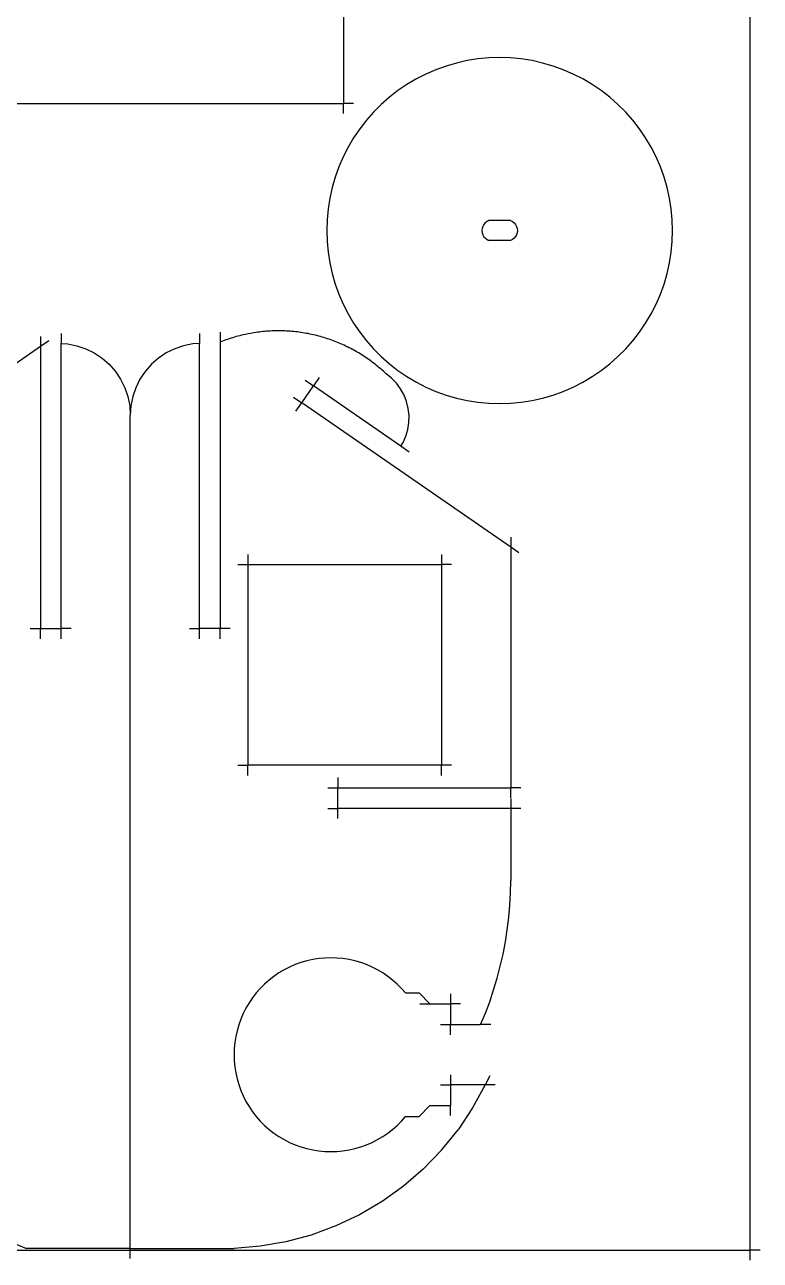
# Model space of a CAD drawing. Extents: x -257 to 31, y -324 to -3.
# Drawn here: x -87.7 to 30.8, y -323.7 to -124.8 of the extents above; entities that cross this region are included whole.
import ezdxf

# ---------------------------------------------------------------- set-up
doc = ezdxf.new("R2010")
doc.units = 0
doc.layers.get('0').update_dxf_attribs({"linetype": 'CONTINUOUS'})

msp = doc.modelspace()

# ---------------------------------------------------------------- linework, layer by layer
for p, q in [((29.14, -322.05), (29.14, -111.17)), ((-36.37, -116.48), (-36.37, -137.42)), ((-18.14, -130.92), (-19.82, -131.41)), ((-16.44, -130.54), (-18.14, -130.92)), ((-14.71, -130.27), (-16.44, -130.54)), ((-12.97, -130.1), (-14.71, -130.27)), ((-11.22, -130.05), (-12.97, -130.1)), ((-9.47, -130.1), (-11.22, -130.05)), ((-7.73, -130.27), (-9.47, -130.1)), ((-6, -130.54), (-7.73, -130.27)), ((-4.3, -130.92), (-6, -130.54)), ((-2.62, -131.41), (-4.3, -130.92)), ((-23.08, -132.7), (-24.63, -133.49)), ((-21.47, -132), (-23.08, -132.7)), ((-19.82, -131.41), (-21.47, -132)), ((-0.97, -132), (-2.62, -131.41)), ((0.64, -132.7), (-0.97, -132)), ((2.19, -133.49), (0.64, -132.7)), ((-26.14, -134.38), (-27.59, -135.36)), ((-24.63, -133.49), (-26.14, -134.38)), ((3.7, -134.38), (2.19, -133.49)), ((5.15, -135.36), (3.7, -134.38)), ((-28.97, -136.44), (-30.28, -137.59)), ((-27.59, -135.36), (-28.97, -136.44)), ((6.53, -136.44), (5.15, -135.36)), ((7.84, -137.59), (6.53, -136.44)), ((-96.09, -137.44), (-36.37, -137.42)), ((-36.37, -139.05), (-36.37, -137.42)), ((-34.74, -137.42), (-36.37, -137.42)), ((-31.52, -138.83), (-32.67, -140.14)), ((-30.28, -137.59), (-31.52, -138.83)), ((9.08, -138.83), (7.84, -137.59)), ((10.24, -140.14), (9.08, -138.83)), ((-32.67, -140.14), (-33.75, -141.52)), ((11.31, -141.52), (10.24, -140.14)), ((-34.73, -142.97), (-35.62, -144.48)), ((-33.75, -141.52), (-34.73, -142.97)), ((12.29, -142.97), (11.31, -141.52)), ((13.18, -144.48), (12.29, -142.97)), ((-35.62, -144.48), (-36.41, -146.03)), ((13.98, -146.03), (13.18, -144.48)), ((-36.41, -146.03), (-37.11, -147.64)), ((14.67, -147.64), (13.98, -146.03)), ((-37.11, -147.64), (-37.7, -149.29)), ((15.26, -149.29), (14.67, -147.64)), ((-38.19, -150.97), (-38.57, -152.67)), ((-37.7, -149.29), (-38.19, -150.97)), ((15.75, -150.97), (15.26, -149.29)), ((16.13, -152.67), (15.75, -150.97)), ((-38.57, -152.67), (-38.85, -154.4)), ((16.41, -154.4), (16.13, -152.67)), ((-38.85, -154.4), (-39.01, -156.14)), ((16.57, -156.14), (16.41, -154.4)), ((-39.01, -156.14), (-39.06, -157.89)), ((-13.75, -156.92), (-13.92, -157.23)), ((-13.53, -156.66), (-13.75, -156.92)), ((-13.25, -156.45), (-13.53, -156.66)), ((-12.94, -156.29), (-13.25, -156.45)), ((-9.47, -156.29), (-12.94, -156.29)), ((-9.47, -156.29), (-9.16, -156.45)), ((-9.16, -156.45), (-8.88, -156.66)), ((-8.88, -156.66), (-8.65, -156.92)), ((-8.65, -156.92), (-8.49, -157.22)), ((16.63, -157.89), (16.57, -156.14)), ((-39.06, -157.89), (-39.01, -159.64)), ((-14.02, -157.56), (-14.06, -157.9)), ((-14.06, -157.9), (-14.02, -158.24)), ((-13.92, -157.23), (-14.02, -157.56)), ((-14.02, -158.24), (-13.92, -158.57)), ((-13.92, -158.57), (-13.75, -158.88)), ((-13.75, -158.88), (-13.52, -159.14)), ((-8.86, -159.14), (-9.14, -159.35)), ((-8.64, -158.87), (-8.86, -159.14)), ((-8.48, -158.57), (-8.64, -158.87)), ((-8.49, -157.22), (-8.38, -157.55)), ((-8.38, -158.24), (-8.48, -158.57)), ((-8.38, -157.55), (-8.34, -157.89)), ((-8.34, -157.89), (-8.38, -158.24)), ((16.57, -159.64), (16.63, -157.89)), ((-39.01, -159.64), (-38.85, -161.38)), ((-13.52, -159.14), (-13.25, -159.35)), ((-13.25, -159.35), (-12.94, -159.51)), ((-9.45, -159.51), (-12.94, -159.51)), ((-9.14, -159.35), (-9.45, -159.51)), ((16.41, -161.38), (16.57, -159.64)), ((-38.85, -161.38), (-38.57, -163.11)), ((-38.57, -163.11), (-38.19, -164.82)), ((15.75, -164.82), (16.13, -163.11)), ((16.13, -163.11), (16.41, -161.38)), ((-38.19, -164.82), (-37.7, -166.5)), ((15.26, -166.5), (15.75, -164.82)), ((-37.7, -166.5), (-37.11, -168.14)), ((14.67, -168.14), (15.26, -166.5)), ((-37.11, -168.14), (-36.41, -169.75)), ((13.98, -169.75), (14.67, -168.14)), ((-36.41, -169.75), (-35.62, -171.31)), ((13.18, -171.31), (13.98, -169.75)), ((-35.62, -171.31), (-34.73, -172.81)), ((-34.73, -172.81), (-33.75, -174.26)), ((11.31, -174.26), (12.29, -172.81)), ((12.29, -172.81), (13.18, -171.31)), ((-85.18, -174.96), (-85.18, -176.58)), ((-81.84, -174.44), (-81.84, -176.07)), ((-59.57, -174.44), (-59.57, -176.07)), ((-56.22, -174.23), (-56.22, -175.86)), ((-53.64, -174.97), (-53.92, -175.06)), ((-53.36, -174.9), (-53.64, -174.97)), ((-53.08, -174.82), (-53.36, -174.9)), ((-52.79, -174.75), (-53.08, -174.82)), ((-52.51, -174.69), (-52.79, -174.75)), ((-52.22, -174.62), (-52.51, -174.69)), ((-51.94, -174.56), (-52.22, -174.62)), ((-51.65, -174.5), (-51.94, -174.56)), ((-51.36, -174.45), (-51.65, -174.5)), ((-51.08, -174.4), (-51.36, -174.45)), ((-50.79, -174.35), (-51.08, -174.4)), ((-50.5, -174.31), (-50.79, -174.35)), ((-50.21, -174.26), (-50.5, -174.31)), ((-49.92, -174.23), (-50.21, -174.26)), ((-49.63, -174.19), (-49.92, -174.23)), ((-49.34, -174.16), (-49.63, -174.19)), ((-49.05, -174.13), (-49.34, -174.16)), ((-48.76, -174.11), (-49.05, -174.13)), ((-48.47, -174.09), (-48.76, -174.11)), ((-48.17, -174.07), (-48.47, -174.09)), ((-47.88, -174.06), (-48.17, -174.07)), ((-47.59, -174.05), (-47.88, -174.06)), ((-47.3, -174.04), (-47.59, -174.05)), ((-47.01, -174.04), (-47.3, -174.04)), ((-46.71, -174.04), (-47.01, -174.04)), ((-46.42, -174.04), (-46.71, -174.04)), ((-46.13, -174.05), (-46.42, -174.04)), ((-45.84, -174.06), (-46.13, -174.05)), ((-45.55, -174.07), (-45.84, -174.06)), ((-45.26, -174.09), (-45.55, -174.07)), ((-44.96, -174.11), (-45.26, -174.09)), ((-44.67, -174.13), (-44.96, -174.11)), ((-44.38, -174.16), (-44.67, -174.13)), ((-44.09, -174.19), (-44.38, -174.16)), ((-43.8, -174.22), (-44.09, -174.19)), ((-43.51, -174.26), (-43.8, -174.22)), ((-43.22, -174.3), (-43.51, -174.26)), ((-42.93, -174.34), (-43.22, -174.3)), ((-42.64, -174.39), (-42.93, -174.34)), ((-42.36, -174.44), (-42.64, -174.39)), ((-42.07, -174.49), (-42.36, -174.44)), ((-41.78, -174.55), (-42.07, -174.49)), ((-41.5, -174.61), (-41.78, -174.55)), ((-41.21, -174.67), (-41.5, -174.61)), ((-40.93, -174.74), (-41.21, -174.67)), ((-40.64, -174.81), (-40.93, -174.74)), ((-40.36, -174.88), (-40.64, -174.81)), ((-40.08, -174.96), (-40.36, -174.88)), ((-39.8, -175.04), (-40.08, -174.96)), ((-39.52, -175.12), (-39.8, -175.04)), ((-33.75, -174.26), (-32.67, -175.64)), ((10.24, -175.64), (11.31, -174.26)), ((-85.18, -176.58), (-131.96, -208.88)), ((-83.85, -175.66), (-85.18, -176.58)), ((-85.18, -176.58), (-85.18, -221.97)), ((-81.84, -176.07), (-81.84, -176.04)), ((-81.84, -221.97), (-81.84, -176.07)), ((-81.84, -176.07), (-80.78, -176.14)), ((-80.78, -176.14), (-79.29, -176.43)), ((-79.29, -176.43), (-77.85, -176.92)), ((-77.85, -176.92), (-76.5, -177.59)), ((-63.55, -176.92), (-64.91, -177.59)), ((-62.12, -176.43), (-63.55, -176.92)), ((-60.63, -176.14), (-62.12, -176.43)), ((-59.57, -176.07), (-60.63, -176.14)), ((-59.57, -221.97), (-59.57, -176.07)), ((-56.13, -175.82), (-56.22, -175.86)), ((-56.22, -175.86), (-56.22, -221.97)), ((-55.86, -175.71), (-56.13, -175.82)), ((-55.58, -175.61), (-55.86, -175.71)), ((-55.31, -175.51), (-55.58, -175.61)), ((-55.03, -175.41), (-55.31, -175.51)), ((-54.76, -175.32), (-55.03, -175.41)), ((-54.48, -175.23), (-54.76, -175.32)), ((-54.2, -175.14), (-54.48, -175.23)), ((-53.92, -175.06), (-54.2, -175.14)), ((-39.24, -175.21), (-39.52, -175.12)), ((-38.96, -175.3), (-39.24, -175.21)), ((-38.69, -175.39), (-38.96, -175.3)), ((-38.41, -175.49), (-38.69, -175.39)), ((-38.13, -175.59), (-38.41, -175.49)), ((-37.86, -175.69), (-38.13, -175.59)), ((-37.59, -175.8), (-37.86, -175.69)), ((-37.32, -175.91), (-37.59, -175.8)), ((-37.05, -176.02), (-37.32, -175.91)), ((-36.78, -176.13), (-37.05, -176.02)), ((-36.51, -176.25), (-36.78, -176.13)), ((-36.25, -176.37), (-36.51, -176.25)), ((-35.98, -176.5), (-36.25, -176.37)), ((-35.98, -176.5), (-35.72, -176.62)), ((-35.46, -176.76), (-35.72, -176.62)), ((-35.2, -176.89), (-35.46, -176.76)), ((-34.94, -177.03), (-35.2, -176.89)), ((-34.68, -177.16), (-34.94, -177.03)), ((-32.67, -175.64), (-31.52, -176.95)), ((-31.52, -176.95), (-30.28, -178.19)), ((7.84, -178.19), (9.08, -176.95)), ((9.08, -176.95), (10.24, -175.64)), ((-76.5, -177.59), (-75.24, -178.43)), ((-75.24, -178.43), (-74.1, -179.43)), ((-66.17, -178.43), (-67.31, -179.43)), ((-64.91, -177.59), (-66.17, -178.43)), ((-34.43, -177.31), (-34.68, -177.16)), ((-34.18, -177.45), (-34.43, -177.31)), ((-33.92, -177.6), (-34.18, -177.45)), ((-33.67, -177.75), (-33.92, -177.6)), ((-33.43, -177.91), (-33.67, -177.75)), ((-33.18, -178.06), (-33.43, -177.91)), ((-32.93, -178.22), (-33.18, -178.06)), ((-32.69, -178.39), (-32.93, -178.22)), ((-32.45, -178.55), (-32.69, -178.39)), ((-32.21, -178.72), (-32.45, -178.55)), ((-31.98, -178.89), (-32.21, -178.72)), ((-31.74, -179.07), (-31.98, -178.89)), ((-30.28, -178.19), (-28.97, -179.35)), ((6.53, -179.35), (7.84, -178.19)), ((-74.1, -179.43), (-73.1, -180.57)), ((-73.1, -180.57), (-72.26, -181.83)), ((-68.31, -180.57), (-69.15, -181.83)), ((-67.31, -179.43), (-68.31, -180.57)), ((-31.51, -179.24), (-31.74, -179.07)), ((-31.28, -179.42), (-31.51, -179.24)), ((-31.05, -179.6), (-31.28, -179.42)), ((-30.82, -179.79), (-31.05, -179.6)), ((-30.6, -179.97), (-30.82, -179.79)), ((-30.38, -180.16), (-30.6, -179.97)), ((-30.16, -180.36), (-30.38, -180.16)), ((-29.94, -180.55), (-30.16, -180.36)), ((-29.72, -180.75), (-29.94, -180.55)), ((-29.51, -180.95), (-29.72, -180.75)), ((-28.63, -181.66), (-29.51, -180.95)), ((-28.97, -179.35), (-27.59, -180.42)), ((-27.59, -180.42), (-26.14, -181.4)), ((3.7, -181.4), (5.15, -180.42)), ((5.15, -180.42), (6.53, -179.35)), ((-72.26, -181.83), (-71.59, -183.19)), ((-69.15, -181.83), (-69.82, -183.19)), ((-43.1, -185.65), (-41.2, -182.9)), ((-42.53, -181.97), (-41.2, -182.9)), ((-40.27, -181.56), (-41.2, -182.9)), ((-27.11, -192.62), (-41.2, -182.9)), ((-27.84, -182.47), (-28.63, -181.66)), ((-27.17, -183.38), (-27.84, -182.47)), ((-26.14, -181.4), (-24.63, -182.29)), ((-24.63, -182.29), (-23.08, -183.09)), ((0.64, -183.09), (2.19, -182.29)), ((2.19, -182.29), (3.7, -181.4)), ((-71.59, -183.19), (-71.1, -184.62)), ((-71.1, -184.62), (-70.8, -186.11)), ((-70.31, -184.62), (-70.6, -186.11)), ((-69.82, -183.19), (-70.31, -184.62)), ((-44.43, -184.72), (-43.1, -185.65)), ((-26.62, -184.38), (-27.17, -183.38)), ((-26.21, -185.43), (-26.62, -184.38)), ((-23.08, -183.09), (-21.47, -183.78)), ((-21.47, -183.78), (-19.82, -184.37)), ((-19.82, -184.37), (-18.14, -184.86)), ((-18.14, -184.86), (-16.44, -185.24)), ((-6, -185.24), (-4.3, -184.86)), ((-4.3, -184.86), (-2.62, -184.37)), ((-2.62, -184.37), (-0.97, -183.78)), ((-0.97, -183.78), (0.64, -183.09)), ((-70.8, -186.11), (-70.7, -187.62)), ((-70.6, -186.11), (-70.7, -187.62)), ((-44.02, -186.98), (-43.1, -185.65)), ((-9.44, -208.88), (-43.1, -185.65)), ((-25.93, -186.53), (-26.21, -185.43)), ((-25.81, -187.66), (-25.93, -186.53)), ((-16.44, -185.24), (-14.71, -185.52)), ((-14.71, -185.52), (-12.97, -185.68)), ((-12.97, -185.68), (-11.22, -185.74)), ((-11.22, -185.74), (-9.47, -185.68)), ((-9.47, -185.68), (-7.73, -185.52)), ((-7.73, -185.52), (-6, -185.24)), ((-70.7, -321.77), (-70.7, -187.62)), ((-25.99, -189.91), (-25.83, -188.79)), ((-25.83, -188.79), (-25.81, -187.66)), ((-26.3, -191), (-25.99, -189.91)), ((-27.11, -192.62), (-26.75, -192.04)), ((-25.77, -193.55), (-27.11, -192.62)), ((-26.75, -192.04), (-26.3, -191)), ((-9.44, -207.26), (-9.44, -208.88)), ((-51.77, -210.06), (-51.77, -211.68)), ((-20.58, -210.06), (-20.58, -211.68)), ((-8.11, -209.8), (-9.44, -208.88)), ((-9.44, -208.88), (-9.44, -247.6)), ((-53.39, -211.68), (-51.77, -211.68)), ((-51.77, -211.68), (-20.58, -211.68)), ((-51.77, -211.68), (-51.77, -243.98)), ((-20.58, -211.68), (-20.58, -243.98)), ((-18.96, -211.68), (-20.58, -211.68)), ((-86.81, -221.97), (-85.18, -221.97)), ((-85.18, -221.97), (-81.84, -221.97)), ((-85.18, -223.6), (-85.18, -221.97)), ((-80.22, -221.97), (-81.84, -221.97)), ((-81.84, -223.6), (-81.84, -221.97)), ((-61.19, -221.97), (-59.57, -221.97)), ((-56.22, -221.97), (-59.57, -221.97)), ((-59.57, -223.6), (-59.57, -221.97)), ((-54.6, -221.97), (-56.22, -221.97)), ((-56.22, -223.6), (-56.22, -221.97)), ((-53.39, -243.98), (-51.77, -243.98)), ((-20.58, -243.98), (-51.77, -243.98)), ((-51.77, -245.61), (-51.77, -243.98)), ((-18.96, -243.98), (-20.58, -243.98)), ((-20.58, -245.61), (-20.58, -243.98)), ((-37.29, -245.97), (-37.29, -247.6)), ((-38.91, -247.6), (-37.29, -247.6)), ((-37.29, -250.94), (-37.29, -247.6)), ((-37.29, -247.6), (-9.44, -247.6)), ((-9.44, -249.22), (-9.44, -247.6)), ((-7.82, -247.6), (-9.44, -247.6)), ((-9.44, -249.31), (-9.44, -250.94)), ((-38.91, -250.94), (-37.29, -250.94)), ((-37.29, -252.56), (-37.29, -250.94)), ((-9.44, -250.94), (-37.29, -250.94)), ((-9.44, -250.94), (-9.44, -262.53)), ((-7.82, -250.94), (-9.44, -250.94)), ((-9.48, -264.52), (-9.44, -262.53)), ((-9.58, -266.51), (-9.48, -264.52)), ((-9.75, -268.49), (-9.58, -266.51)), ((-9.99, -270.46), (-9.75, -268.49)), ((-10.3, -272.43), (-9.99, -270.46)), ((-10.67, -274.38), (-10.3, -272.43)), ((-11.11, -276.33), (-10.67, -274.38)), ((-45.04, -276.47), (-45.92, -276.92)), ((-44.14, -276.08), (-45.04, -276.47)), ((-43.22, -275.75), (-44.14, -276.08)), ((-42.28, -275.48), (-43.22, -275.75)), ((-41.33, -275.27), (-42.28, -275.48)), ((-40.36, -275.11), (-41.33, -275.27)), ((-39.38, -275.02), (-40.36, -275.11)), ((-38.4, -274.99), (-39.38, -275.02)), ((-37.42, -275.02), (-38.4, -274.99)), ((-36.45, -275.11), (-37.42, -275.02)), ((-35.48, -275.27), (-36.45, -275.11)), ((-34.53, -275.48), (-35.48, -275.27)), ((-33.58, -275.75), (-34.53, -275.48)), ((-32.66, -276.08), (-33.58, -275.75)), ((-31.76, -276.47), (-32.66, -276.08)), ((-30.89, -276.92), (-31.76, -276.47)), ((-11.61, -278.25), (-11.11, -276.33)), ((-47.57, -277.97), (-48.34, -278.57)), ((-46.76, -277.42), (-47.57, -277.97)), ((-45.92, -276.92), (-46.76, -277.42)), ((-30.05, -277.42), (-30.89, -276.92)), ((-29.24, -277.97), (-30.05, -277.42)), ((-28.46, -278.57), (-29.24, -277.97)), ((-12.19, -280.15), (-11.61, -278.25)), ((-49.77, -279.91), (-50.42, -280.64)), ((-49.08, -279.22), (-49.77, -279.91)), ((-48.34, -278.57), (-49.08, -279.22)), ((-27.73, -279.22), (-28.46, -278.57)), ((-27.04, -279.91), (-27.73, -279.22)), ((-26.39, -280.64), (-27.04, -279.91)), ((-12.82, -282.04), (-12.19, -280.15)), ((-51.57, -282.23), (-52.07, -283.07)), ((-51.02, -281.42), (-51.57, -282.23)), ((-50.42, -280.64), (-51.02, -281.42)), ((-26.39, -280.64), (-24.16, -280.64)), ((-22.46, -282.4), (-24.16, -280.64)), ((-24.08, -282.4), (-22.46, -282.4)), ((-22.46, -282.4), (-19.13, -282.4)), ((-19.13, -280.77), (-19.13, -282.4)), ((-19.13, -282.4), (-19.13, -285.74)), ((-17.51, -282.4), (-19.13, -282.4)), ((-13.52, -283.9), (-12.82, -282.04)), ((-52.51, -283.94), (-52.9, -284.84)), ((-52.07, -283.07), (-52.51, -283.94)), ((-14.29, -285.74), (-13.52, -283.9)), ((-53.23, -285.76), (-53.51, -286.71)), ((-52.9, -284.84), (-53.23, -285.76)), ((-20.76, -285.74), (-19.13, -285.74)), ((-19.13, -285.74), (-14.29, -285.74)), ((-19.13, -287.36), (-19.13, -285.74)), ((-12.66, -285.74), (-14.29, -285.74)), ((-53.72, -287.66), (-53.87, -288.63)), ((-53.51, -286.71), (-53.72, -287.66)), ((-53.97, -289.6), (-54, -290.58)), ((-53.87, -288.63), (-53.97, -289.6)), ((-54, -290.58), (-53.97, -291.56)), ((-53.97, -291.56), (-53.87, -292.54)), ((-53.87, -292.54), (-53.72, -293.51)), ((-53.72, -293.51), (-53.51, -294.46)), ((-19.13, -293.8), (-19.13, -295.43)), ((-12.79, -294), (-13.57, -295.43)), ((-53.51, -294.46), (-53.23, -295.4)), ((-53.23, -295.4), (-52.9, -296.32)), ((-52.9, -296.32), (-52.51, -297.22)), ((-20.76, -295.43), (-19.13, -295.43)), ((-19.13, -295.43), (-19.13, -298.77)), ((-13.57, -295.43), (-19.13, -295.43)), ((-13.57, -295.43), (-15.58, -299.14)), ((-11.94, -295.43), (-13.57, -295.43)), ((-52.51, -297.22), (-52.07, -298.1)), ((-52.07, -298.1), (-51.57, -298.94)), ((-51.57, -298.94), (-51.02, -299.75)), ((-51.02, -299.75), (-50.42, -300.52)), ((-22.46, -298.77), (-24.16, -300.52)), ((-22.46, -298.77), (-19.13, -298.77)), ((-19.13, -300.39), (-19.13, -298.77)), ((-15.58, -299.14), (-17.92, -302.65)), ((-50.42, -300.52), (-49.77, -301.26)), ((-49.77, -301.26), (-49.08, -301.95)), ((-49.08, -301.95), (-48.34, -302.6)), ((-28.46, -302.6), (-27.73, -301.95)), ((-27.73, -301.95), (-27.04, -301.26)), ((-27.04, -301.26), (-26.39, -300.52)), ((-26.39, -300.52), (-24.16, -300.52)), ((-48.34, -302.6), (-47.57, -303.2)), ((-47.57, -303.2), (-46.76, -303.75)), ((-46.76, -303.75), (-45.92, -304.25)), ((-45.92, -304.25), (-45.04, -304.69)), ((-31.76, -304.69), (-30.89, -304.25)), ((-30.89, -304.25), (-30.05, -303.75)), ((-30.05, -303.75), (-29.24, -303.2)), ((-29.24, -303.2), (-28.46, -302.6)), ((-20.57, -305.94), (-17.92, -302.65)), ((-45.04, -304.69), (-44.14, -305.08)), ((-44.14, -305.08), (-43.22, -305.41)), ((-43.22, -305.41), (-42.28, -305.69)), ((-42.28, -305.69), (-41.33, -305.9)), ((-41.33, -305.9), (-40.36, -306.05)), ((-40.36, -306.05), (-39.38, -306.15)), ((-39.38, -306.15), (-38.4, -306.18)), ((-38.4, -306.18), (-37.42, -306.15)), ((-37.42, -306.15), (-36.45, -306.05)), ((-36.45, -306.05), (-35.48, -305.9)), ((-35.48, -305.9), (-34.53, -305.69)), ((-34.53, -305.69), (-33.58, -305.41)), ((-33.58, -305.41), (-32.66, -305.08)), ((-32.66, -305.08), (-31.76, -304.69)), ((-20.57, -305.94), (-23.51, -308.98)), ((-23.51, -308.98), (-26.7, -311.74)), ((-26.7, -311.74), (-30.13, -314.2)), ((-30.13, -314.2), (-33.77, -316.34)), ((-37.59, -318.15), (-41.55, -319.61)), ((-33.77, -316.34), (-37.59, -318.15)), ((-94.06, -319.05), (-87.41, -321.77)), ((-41.55, -319.61), (-45.63, -320.7)), ((-254.88, -322.05), (29.14, -322.05)), ((-70.7, -321.77), (-87.41, -321.77)), ((-70.7, -323.39), (-70.7, -321.77)), ((-70.7, -321.77), (-54, -321.77)), ((-49.79, -321.42), (-54, -321.77)), ((-45.63, -320.7), (-49.79, -321.42)), ((30.76, -322.05), (29.14, -322.05)), ((29.14, -323.68), (29.14, -322.05))]:
    msp.add_line(p, q)

doc.saveas('drawing.dxf')
